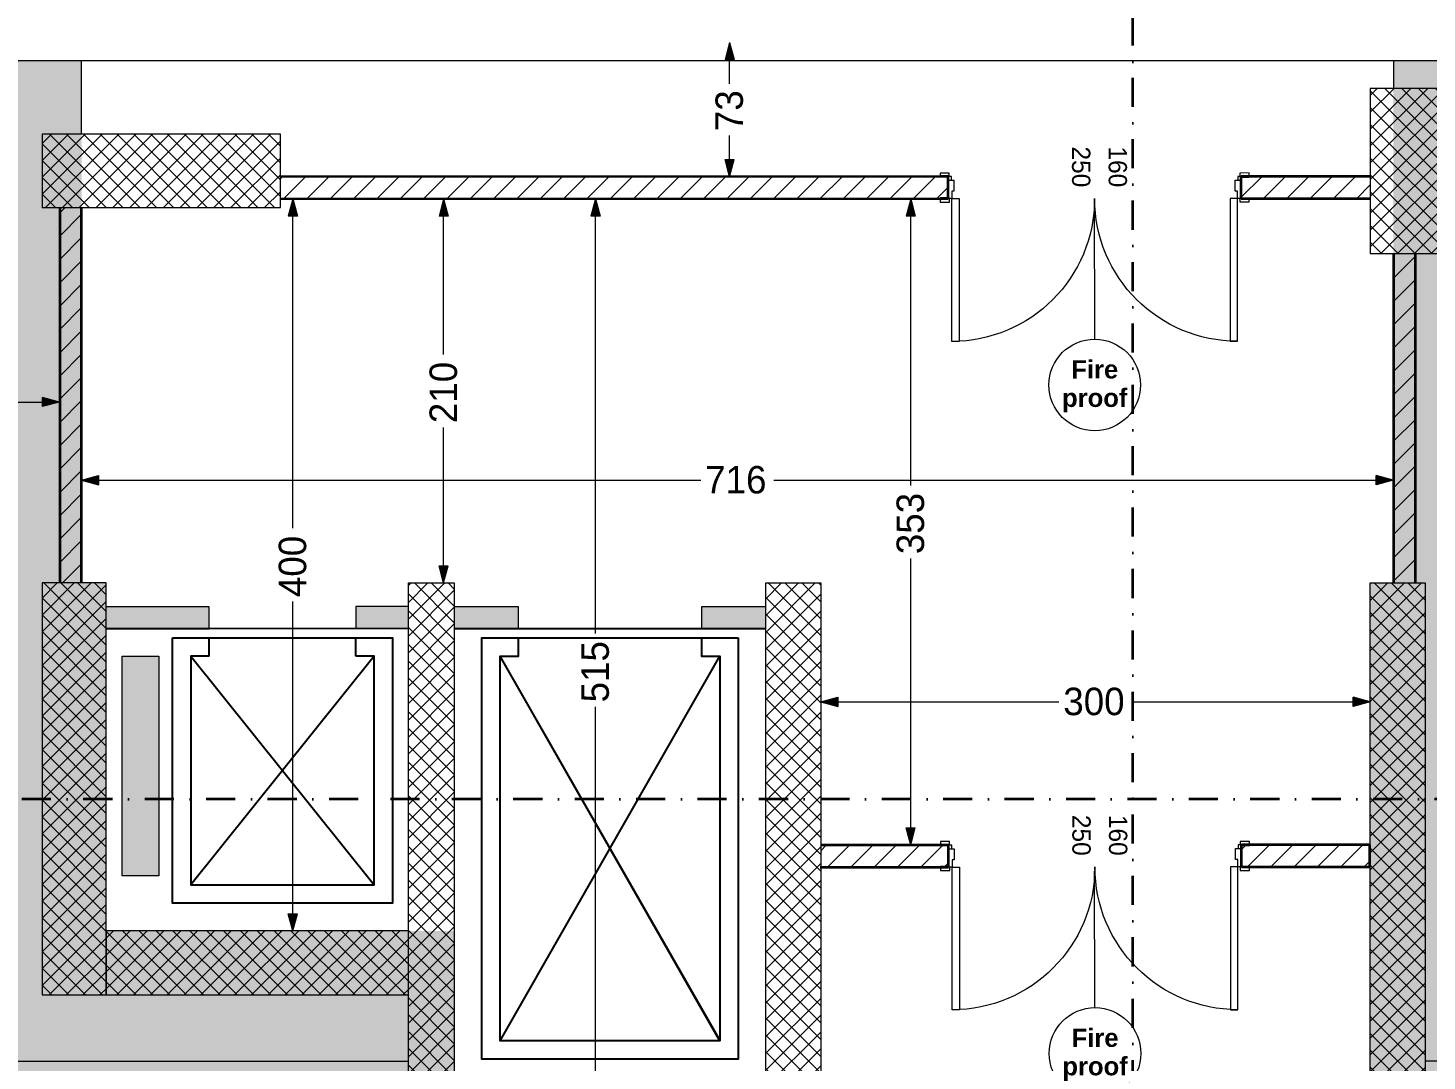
# Model space of a CAD drawing. Header units: millimetres. Extents: x 635850 to 824661, y -5878409 to -5774454.
# Drawn here: x 770508 to 778145, y -5803713 to -5798072 of the extents above; entities that cross this region are included whole.
import ezdxf

# ---------------------------------------------------------------- set-up
doc = ezdxf.new("R2010")
doc.units = ezdxf.units.MM
doc.header["$MEASUREMENT"] = 0
doc.linetypes.add('Dot & Dashed', pattern=[335.138881, 158.75, -88.194444, 0, -88.194437])
for name, color, linetype, lineweight, true_color in [('2D Drafting - General_Pen_No__241', 7, 'Continuous', 13, 0xe8e8e8), ('A - Ndertesa 5 - 2D Drafting - General_Pen_No__248', 7, 'Continuous', 13, 0xe8e8e8), ('A - Ndertesa 6 - Vijat e Bodrumit_Pen_No__82', 7, 'Continuous', 20, 0xaaaaaa), ('A - Ndertesa 7 - Fill Zone_Pen_No__102', 7, 'Continuous', 13, 0xcccccc), ('A - Ndertesa 7 - Murett_Pen_No__102', 7, 'Continuous', 13, 0xcccccc), ('A - Ndertesa 7 - Murett_Pen_No__88', 7, 'Continuous', 20, 0xfd4435), ('A - Ndertesa 7 - Ndertesa 4 - Dimensionimi Bazik_Pen_No__102', 7, 'Continuous', 13, 0xcccccc), ('A - Ndertesa 7 - Ndertesa 4 - Dimensionimi Bazik_Pen_No__82', 7, 'Continuous', 20, 0xaaaaaa), ('A - Situacioni_Pen_No__82', 7, 'Continuous', 20, 0xaaaaaa), ('ARCHICAD Door Markers_Pen_No__108', 7, 'Continuous', 13, 0xfd8379), ('ARCHICAD Doors_Pen_No__108', 7, 'Continuous', 13, 0xfd8379), ('Drawing & Figure_Pen_No__82', 7, 'Continuous', 20, 0xaaaaaa), ('Marker - Section_Pen_No__8', 7, 'Continuous', 35, 0xa80f02)]:
    doc.layers.add(name, color=color, linetype=linetype, lineweight=lineweight, true_color=true_color)
for name, color, linetype, lineweight in [('A - Ndertesa 5 - 2D Drafting - General_Pen_No__42', 8, 'Continuous', 25), ('A - Ndertesa 7 - Fill Zone_Pen_No__2', 8, 'Continuous', 15), ('A - Ndertesa 7 - Komunikimi Vertikal_Pen_No__42', 8, 'Continuous', 25), ('A - Ndertesa 7 - Murett_Pen_No__101', 252, 'Continuous', 13), ('A - Ndertesa 7 - Murett_Pen_No__22', 8, 'Continuous', 35), ('A - Ndertesa 7 - Shtyllat_Pen_No__1', 7, 'Continuous', 13), ('A - Ndertesa 7 - Shtyllat_Pen_No__101', 252, 'Continuous', 13)]:
    doc.layers.add(name, color=color, linetype=linetype, lineweight=lineweight)
for name, color, linetype in [('A - Ndertesa 7 - Murett', 7, 'Continuous'), ('A - Ndertesa 7 - Ndertesa 4 - Dimensionimi Bazik', 7, 'Continuous'), ('A - Ndertesa 7 - Shtyllat', 7, 'Continuous'), ('Marker - Section', 7, 'Continuous')]:
    doc.layers.add(name, color=color, linetype=linetype)
doc.styles.add('GENERATED_STYLE_1', font='GOTHIC.TTF')
doc.styles.add('GENERATED_STYLE_3', font='arial.ttf')
doc.dimstyles.new('GENERATED_STYLE__1', dxfattribs={"dimtxt": 150, "dimasz": 91.78744, "dimexe": 0.18, "dimexo": 0.0625, "dimgap": 0, "dimtad": 0, "dimdec": 0, "dimlfac": 0.1, "dimzin": 0, "dimdsep": 46, "dimtxsty": 'GENERATED_STYLE_1', "dimblk": 'ARROWHEAD_5', "dimblk1": 'ARROWHEAD_5', "dimblk2": 'ARROWHEAD_5', "dimcen": 0.09, "dimse1": 1, "dimse2": 1, "dimclrd": 256, "dimclre": 256, "dimclrt": 256, "dimadec": 0, "dimazin": 0, "dimtfac": 1, "dimtdec": 4, "dimtmove": 0, "dimatfit": 3, "dimfxl": 0, "dimtolj": 1, "dimtzin": 0, "dimarcsym": 0})
doc.dimstyles.new('GENERATED_STYLE__2', dxfattribs={"dimtxt": 150, "dimasz": 91.78744, "dimexe": 0.18, "dimexo": 0.0625, "dimgap": 0, "dimtad": 0, "dimtih": 1, "dimtoh": 1, "dimdec": 0, "dimlfac": 0.1, "dimzin": 0, "dimdsep": 46, "dimtxsty": 'GENERATED_STYLE_1', "dimblk": 'ARROWHEAD_5', "dimblk1": 'ARROWHEAD_5', "dimblk2": 'ARROWHEAD_5', "dimcen": 0.09, "dimse1": 1, "dimse2": 1, "dimclrd": 256, "dimclre": 256, "dimclrt": 256, "dimadec": 0, "dimazin": 0, "dimtfac": 1, "dimtdec": 4, "dimtmove": 0, "dimatfit": 3, "dimfxl": 0, "dimtolj": 1, "dimtzin": 0, "dimarcsym": 0})
pattern_1 = [(45, (664183.82, -5827429.525), (-63.63961, 63.63961), [])]
pattern_2 = [(45, (664183.82, -5827429.525), (-45.96194, 45.96194), []), (135, (664183.82, -5827429.525), (45.96194, 45.96194), [])]

# ---------------------------------------------------------------- blocks, each defined once
blk = doc.blocks.new('Wall_264', base_point=(778081.5, -5801351.4))
at = {"layer": 'A - Ndertesa 7 - Murett_Pen_No__88', "linetype": 'Continuous', "lineweight": 20, "true_color": 0xfd4435}
h = blk.add_hatch(dxfattribs=at)
h.set_pattern_fill('Masonry_Block', color=20, style=0, pattern_type=2)
h.set_pattern_definition(pattern_1)
h.paths.add_polyline_path([(777961.5, -5799302.4), (777961.5, -5801102.4), (778081.5, -5801102.4), (778081.5, -5799302.4)])
at = {"layer": 'A - Ndertesa 7 - Murett_Pen_No__22', "color": 8, "linetype": 'Continuous', "lineweight": 35, "flags": 128}
for points in [[(777961.5, -5799302.4), (777961.5, -5801102.4)], [(778081.5, -5801102.4), (778081.5, -5799302.4)]]:
    blk.add_lwpolyline(points, dxfattribs=at)
blk = doc.blocks.new('Wall_265', base_point=(770935, -5801352.4))
at = {"layer": 'A - Ndertesa 7 - Murett_Pen_No__102', "linetype": 'Continuous', "lineweight": 0, "true_color": 0xcccccc}
blk.add_hatch(color=254, dxfattribs=at).paths.add_polyline_path([(770935, -5801352.4), (771497.5, -5801352.4), (771497.5, -5801232.4), (770935, -5801232.4)])
at = {"layer": 'A - Ndertesa 7 - Murett_Pen_No__101', "color": 252, "linetype": 'Continuous', "lineweight": 13, "flags": 128}
for points in [[(771497.5, -5801232.4), (770935, -5801232.4)], [(771497.5, -5801352.4), (771497.5, -5801232.4)], [(770935, -5801352.4), (771497.5, -5801352.4)]]:
    blk.add_lwpolyline(points, dxfattribs=at)
blk = doc.blocks.new('Wall_266', base_point=(772585, -5801351.5))
at = {"layer": 'A - Ndertesa 7 - Murett_Pen_No__102', "linetype": 'Continuous', "lineweight": 0, "true_color": 0xcccccc}
blk.add_hatch(color=254, dxfattribs=at).paths.add_polyline_path([(772585, -5801231.5), (772297.5, -5801231.5), (772297.5, -5801351.5), (772585, -5801351.5)])
at = {"layer": 'A - Ndertesa 7 - Murett_Pen_No__101', "color": 252, "linetype": 'Continuous', "lineweight": 13, "flags": 128}
for points in [[(772585, -5801231.5), (772297.5, -5801231.5)], [(772297.5, -5801231.5), (772297.5, -5801351.5)], [(772297.5, -5801351.5), (772585, -5801351.5)]]:
    blk.add_lwpolyline(points, dxfattribs=at)
blk = doc.blocks.new('Wall_267', base_point=(772835, -5801352.4))
at = {"layer": 'A - Ndertesa 7 - Murett_Pen_No__102', "linetype": 'Continuous', "lineweight": 0, "true_color": 0xcccccc}
blk.add_hatch(color=254, dxfattribs=at).paths.add_polyline_path([(772835, -5801352.4), (773185, -5801352.4), (773185, -5801232.4), (772835, -5801232.4)])
at = {"layer": 'A - Ndertesa 7 - Murett_Pen_No__101', "color": 252, "linetype": 'Continuous', "lineweight": 13, "flags": 128}
for points in [[(773185, -5801232.4), (772835, -5801232.4)], [(773185, -5801352.4), (773185, -5801232.4)], [(772835, -5801352.4), (773185, -5801352.4)]]:
    blk.add_lwpolyline(points, dxfattribs=at)
blk = doc.blocks.new('Wall_268', base_point=(774535, -5801352.4))
at = {"layer": 'A - Ndertesa 7 - Murett_Pen_No__102', "linetype": 'Continuous', "lineweight": 0, "true_color": 0xcccccc}
blk.add_hatch(color=254, dxfattribs=at).paths.add_polyline_path([(774535, -5801232.4), (774184.9, -5801232.4), (774184.9, -5801352.4), (774535, -5801352.4)])
at = {"layer": 'A - Ndertesa 7 - Murett_Pen_No__101', "color": 252, "linetype": 'Continuous', "lineweight": 13, "flags": 128}
for points in [[(774535, -5801232.4), (774184.9, -5801232.4)], [(774184.9, -5801232.4), (774184.9, -5801352.4)], [(774184.9, -5801352.4), (774535, -5801352.4)]]:
    blk.add_lwpolyline(points, dxfattribs=at)
blk = doc.blocks.new('Wall_276', base_point=(770681.4, -5801105.9))
at = {"layer": 'A - Ndertesa 7 - Murett_Pen_No__88', "linetype": 'Continuous', "lineweight": 20, "true_color": 0xfd4435}
h = blk.add_hatch(dxfattribs=at)
h.set_pattern_fill('Masonry_Block', color=20, style=0, pattern_type=2)
h.set_pattern_definition(pattern_1)
h.paths.add_polyline_path([(770681.4, -5799052.3), (770681.4, -5801102.4), (770801.4, -5801102.4), (770801.4, -5799052.3)])
at = {"layer": 'A - Ndertesa 7 - Murett_Pen_No__22', "color": 8, "linetype": 'Continuous', "lineweight": 35, "flags": 128}
for points in [[(770681.4, -5799052.3), (770681.4, -5801102.4)], [(770801.4, -5801102.4), (770801.4, -5799052.3)]]:
    blk.add_lwpolyline(points, dxfattribs=at)
blk = doc.blocks.new('Column_265', base_point=(778135, -5798852.4))
at = {"layer": 'A - Ndertesa 7 - Shtyllat_Pen_No__101', "linetype": 'Continuous', "lineweight": 13}
h = blk.add_hatch(dxfattribs=at)
h.set_pattern_fill('Concrete_Block', color=252, style=0, pattern_type=2)
h.set_pattern_definition(pattern_2)
h.paths.add_polyline_path([(778435, -5798402.4), (777835, -5798402.4), (777835, -5799302.4), (778435, -5799302.4)])
at = {"layer": 'A - Ndertesa 7 - Shtyllat_Pen_No__1', "color": 7, "linetype": 'Continuous', "lineweight": 13, "flags": 128}
blk.add_lwpolyline([(778435, -5798402.4), (777835, -5798402.4), (777835, -5799302.4), (778435, -5799302.4)], close=True, dxfattribs=at)
blk = doc.blocks.new('Column_296', base_point=(771236, -5798852.3))
at = {"layer": 'A - Ndertesa 7 - Shtyllat_Pen_No__101', "linetype": 'Continuous', "lineweight": 13}
h = blk.add_hatch(dxfattribs=at)
h.set_pattern_fill('Concrete_Block', color=252, style=0, pattern_type=2)
h.set_pattern_definition(pattern_2)
h.paths.add_polyline_path([(770586, -5799052.3), (771886, -5799052.3), (771886, -5798652.3), (770586, -5798652.3)])
at = {"layer": 'A - Ndertesa 7 - Shtyllat_Pen_No__1', "color": 7, "linetype": 'Continuous', "lineweight": 13, "flags": 128}
blk.add_lwpolyline([(770586, -5799052.3), (771886, -5799052.3), (771886, -5798652.3), (770586, -5798652.3)], close=True, dxfattribs=at)
blk = doc.blocks.new('*D1761', base_point=(664183.8, -5827429.5))
at = {"layer": 'A - Ndertesa 7 - Ndertesa 4 - Dimensionimi Bazik_Pen_No__102', "linetype": 'Continuous', "lineweight": 13, "true_color": 0xcccccc}
for points in [[(768145, -5800114.4), (768238.3, -5800139.4), (768238.3, -5800089.4)], [(770680.4, -5800114.4), (770587.1, -5800089.4), (770587.1, -5800139.4)]]:
    blk.add_hatch(color=254, dxfattribs=at).paths.add_polyline_path(points)
at = {"layer": 'A - Ndertesa 7 - Ndertesa 4 - Dimensionimi Bazik_Pen_No__102', "color": 254, "linetype": 'Continuous', "lineweight": 13, "true_color": 0xcccccc}
for p, q in [((768145, -5800114.4), (768238.3, -5800089.4)), ((768145, -5800114.4), (768238.3, -5800139.4)), ((768238.3, -5800089.4), (768238.3, -5800139.4)), ((768238.3, -5800114.4), (769212.9, -5800114.4)), ((769612.5, -5800114.4), (770587.1, -5800114.4)), ((770587.1, -5800139.4), (770587.1, -5800089.4)), ((770680.4, -5800114.4), (770587.1, -5800089.4)), ((770680.4, -5800114.4), (770587.1, -5800139.4))]:
    blk.add_line(p, q, dxfattribs=at)
at = {"layer": 'A - Ndertesa 7 - Ndertesa 4 - Dimensionimi Bazik_Pen_No__82', "color": 253, "lineweight": 20, "true_color": 0xaaaaaa, "insert": (769236.9, -5800189.4), "char_height": 150, "attachment_point": 7, "style": 'GENERATED_STYLE_1'}
blk.add_mtext('\\A1;{\\pql;\\fCentury Gothic|b0|i0|c0|p34;254}', dxfattribs=at)
blk = doc.blocks.new('ARROWHEAD_5')
at = {"linetype": 'Continuous', "lineweight": 0}
blk.add_hatch(color=0, dxfattribs=at).paths.add_polyline_path([(-1, 0.2679), (0, 0), (-1, -0.2679)])
at = {"color": 0, "linetype": 'Continuous', "lineweight": 0}
blk.add_line((0, 0), (-1, 0), dxfattribs=at)
blk = doc.blocks.new('*D1762', base_point=(664183.8, -5827429.5))
at = {"layer": 'A - Ndertesa 7 - Ndertesa 4 - Dimensionimi Bazik_Pen_No__102', "linetype": 'Continuous', "lineweight": 13, "true_color": 0xcccccc}
for points in [[(770800.4, -5800540.7), (770893.7, -5800565.7), (770893.7, -5800515.7)], [(777960.4, -5800540.7), (777867.1, -5800515.7), (777867.1, -5800565.7)]]:
    blk.add_hatch(color=254, dxfattribs=at).paths.add_polyline_path(points)
at = {"layer": 'A - Ndertesa 7 - Ndertesa 4 - Dimensionimi Bazik_Pen_No__102', "color": 254, "linetype": 'Continuous', "lineweight": 13, "true_color": 0xcccccc}
for p, q in [((770800.4, -5800540.7), (770893.7, -5800515.7)), ((770893.7, -5800515.7), (770893.7, -5800565.7)), ((777867.1, -5800565.7), (777867.1, -5800515.7)), ((777960.4, -5800540.7), (777867.1, -5800515.7)), ((770800.4, -5800540.7), (770893.7, -5800565.7)), ((770893.7, -5800540.7), (774180.6, -5800540.7)), ((774580.2, -5800540.7), (777867.1, -5800540.7)), ((777960.4, -5800540.7), (777867.1, -5800565.7))]:
    blk.add_line(p, q, dxfattribs=at)
at = {"layer": 'A - Ndertesa 7 - Ndertesa 4 - Dimensionimi Bazik_Pen_No__82', "color": 253, "lineweight": 20, "true_color": 0xaaaaaa, "insert": (774204.6, -5800615.7), "char_height": 150, "attachment_point": 7, "style": 'GENERATED_STYLE_1'}
blk.add_mtext('\\A1;{\\pql;\\fCentury Gothic|b0|i0|c0|p34;716}', dxfattribs=at)
blk = doc.blocks.new('*D1763', base_point=(664183.8, -5827429.5))
at = {"layer": 'A - Ndertesa 7 - Ndertesa 4 - Dimensionimi Bazik_Pen_No__102', "linetype": 'Continuous', "lineweight": 13, "true_color": 0xcccccc}
for points in [[(774835, -5801751.5), (774928.3, -5801776.5), (774928.3, -5801726.5)], [(777835, -5801751.5), (777741.7, -5801726.5), (777741.7, -5801776.5)]]:
    blk.add_hatch(color=254, dxfattribs=at).paths.add_polyline_path(points)
at = {"layer": 'A - Ndertesa 7 - Ndertesa 4 - Dimensionimi Bazik_Pen_No__102', "color": 254, "linetype": 'Continuous', "lineweight": 13, "true_color": 0xcccccc}
for p, q in [((774835, -5801751.5), (774928.3, -5801726.5)), ((774928.3, -5801726.5), (774928.3, -5801776.5)), ((777741.7, -5801776.5), (777741.7, -5801726.5)), ((777835, -5801751.5), (777741.7, -5801726.5)), ((774835, -5801751.5), (774928.3, -5801776.5)), ((774928.3, -5801751.5), (776135.2, -5801751.5)), ((776534.8, -5801751.5), (777741.7, -5801751.5)), ((777835, -5801751.5), (777741.7, -5801776.5))]:
    blk.add_line(p, q, dxfattribs=at)
at = {"layer": 'A - Ndertesa 7 - Ndertesa 4 - Dimensionimi Bazik_Pen_No__82', "color": 253, "lineweight": 20, "true_color": 0xaaaaaa, "insert": (776159.2, -5801826.5), "char_height": 150, "attachment_point": 7, "style": 'GENERATED_STYLE_1'}
blk.add_mtext('\\A1;{\\pql;\\fCentury Gothic|b0|i0|c0|p34;300}', dxfattribs=at)
blk = doc.blocks.new('*D1764', base_point=(664183.8, -5827429.5))
at = {"layer": 'A - Ndertesa 7 - Ndertesa 4 - Dimensionimi Bazik_Pen_No__102', "linetype": 'Continuous', "lineweight": 13, "true_color": 0xcccccc}
for points in [[(774835, -5807251), (774928.3, -5807276), (774928.3, -5807226)], [(777835, -5807251), (777741.7, -5807226), (777741.7, -5807276)]]:
    blk.add_hatch(color=254, dxfattribs=at).paths.add_polyline_path(points)
at = {"layer": 'A - Ndertesa 7 - Ndertesa 4 - Dimensionimi Bazik_Pen_No__102', "color": 254, "linetype": 'Continuous', "lineweight": 13, "true_color": 0xcccccc}
for p, q in [((774835, -5807251), (774928.3, -5807226)), ((774928.3, -5807226), (774928.3, -5807276)), ((777741.7, -5807276), (777741.7, -5807226)), ((777835, -5807251), (777741.7, -5807226)), ((774835, -5807251), (774928.3, -5807276)), ((774928.3, -5807251), (776135.2, -5807251)), ((776534.8, -5807251), (777741.7, -5807251)), ((777835, -5807251), (777741.7, -5807276))]:
    blk.add_line(p, q, dxfattribs=at)
at = {"layer": 'A - Ndertesa 7 - Ndertesa 4 - Dimensionimi Bazik_Pen_No__82', "color": 253, "lineweight": 20, "true_color": 0xaaaaaa, "insert": (776159.2, -5807326), "char_height": 150, "attachment_point": 7, "style": 'GENERATED_STYLE_1'}
blk.add_mtext('\\A1;{\\pql;\\fCentury Gothic|b0|i0|c0|p34;300}', dxfattribs=at)
blk = doc.blocks.new('*D1765', base_point=(664183.8, -5827429.5))
at = {"layer": 'A - Ndertesa 7 - Ndertesa 4 - Dimensionimi Bazik_Pen_No__102', "linetype": 'Continuous', "lineweight": 13, "true_color": 0xcccccc}
for points in [[(772777.1, -5799005.3), (772752.1, -5799098.6), (772802.1, -5799098.6)], [(772777.1, -5801102.4), (772802.1, -5801009.1), (772752.1, -5801009.1)]]:
    blk.add_hatch(color=254, dxfattribs=at).paths.add_polyline_path(points)
at = {"layer": 'A - Ndertesa 7 - Ndertesa 4 - Dimensionimi Bazik_Pen_No__102', "color": 254, "linetype": 'Continuous', "lineweight": 13, "true_color": 0xcccccc}
for p, q in [((772777.1, -5799005.3), (772752.1, -5799098.6)), ((772777.1, -5799005.3), (772802.1, -5799098.6)), ((772802.1, -5799098.6), (772752.1, -5799098.6)), ((772777.1, -5799854), (772777.1, -5799098.6)), ((772777.1, -5801009.1), (772777.1, -5800253.6)), ((772752.1, -5801009.1), (772802.1, -5801009.1)), ((772777.1, -5801102.4), (772752.1, -5801009.1)), ((772777.1, -5801102.4), (772802.1, -5801009.1))]:
    blk.add_line(p, q, dxfattribs=at)
at = {"layer": 'A - Ndertesa 7 - Ndertesa 4 - Dimensionimi Bazik_Pen_No__82', "color": 253, "lineweight": 20, "true_color": 0xaaaaaa, "insert": (772852.1, -5800229.6), "char_height": 150, "attachment_point": 7, "rotation": 90, "style": 'GENERATED_STYLE_1'}
blk.add_mtext('\\A1;{\\pql;\\fCentury Gothic|b0|i0|c0|p34;210}', dxfattribs=at)
blk = doc.blocks.new('*D1766', base_point=(664183.8, -5827429.5))
at = {"layer": 'A - Ndertesa 7 - Ndertesa 4 - Dimensionimi Bazik_Pen_No__102', "linetype": 'Continuous', "lineweight": 13, "true_color": 0xcccccc}
for points in [[(771954, -5799005.3), (771929, -5799098.6), (771979, -5799098.6)], [(771954, -5803002.4), (771979, -5802909.1), (771929, -5802909.1)]]:
    blk.add_hatch(color=254, dxfattribs=at).paths.add_polyline_path(points)
at = {"layer": 'A - Ndertesa 7 - Ndertesa 4 - Dimensionimi Bazik_Pen_No__102', "color": 254, "linetype": 'Continuous', "lineweight": 13, "true_color": 0xcccccc}
for p, q in [((771954, -5799005.3), (771929, -5799098.6)), ((771954, -5799005.3), (771979, -5799098.6)), ((771979, -5799098.6), (771929, -5799098.6)), ((771954, -5800804), (771954, -5799098.6)), ((771954, -5802909.1), (771954, -5801203.6)), ((771929, -5802909.1), (771979, -5802909.1)), ((771954, -5803002.4), (771929, -5802909.1)), ((771954, -5803002.4), (771979, -5802909.1))]:
    blk.add_line(p, q, dxfattribs=at)
at = {"layer": 'A - Ndertesa 7 - Ndertesa 4 - Dimensionimi Bazik_Pen_No__82', "color": 253, "lineweight": 20, "true_color": 0xaaaaaa, "insert": (772029, -5801179.6), "char_height": 150, "attachment_point": 7, "rotation": 90, "style": 'GENERATED_STYLE_1'}
blk.add_mtext('\\A1;{\\pql;\\fCentury Gothic|b0|i0|c0|p34;400}', dxfattribs=at)
blk = doc.blocks.new('*D1767', base_point=(664183.8, -5827429.5))
at = {"layer": 'A - Ndertesa 7 - Ndertesa 4 - Dimensionimi Bazik_Pen_No__102', "linetype": 'Continuous', "lineweight": 13, "true_color": 0xcccccc}
for points in [[(773606, -5799005.3), (773581, -5799098.6), (773631, -5799098.6)], [(773606, -5804152.4), (773631, -5804059.1), (773581, -5804059.1)]]:
    blk.add_hatch(color=254, dxfattribs=at).paths.add_polyline_path(points)
at = {"layer": 'A - Ndertesa 7 - Ndertesa 4 - Dimensionimi Bazik_Pen_No__102', "color": 254, "linetype": 'Continuous', "lineweight": 13, "true_color": 0xcccccc}
for p, q in [((773606, -5799005.3), (773581, -5799098.6)), ((773606, -5799005.3), (773631, -5799098.6)), ((773631, -5799098.6), (773581, -5799098.6)), ((773606, -5801379), (773606, -5799098.6)), ((773606, -5804059.1), (773606, -5801778.6)), ((773581, -5804059.1), (773631, -5804059.1)), ((773606, -5804152.4), (773581, -5804059.1)), ((773606, -5804152.4), (773631, -5804059.1))]:
    blk.add_line(p, q, dxfattribs=at)
at = {"layer": 'A - Ndertesa 7 - Ndertesa 4 - Dimensionimi Bazik_Pen_No__82', "color": 253, "lineweight": 20, "true_color": 0xaaaaaa, "insert": (773681, -5801754.6), "char_height": 150, "attachment_point": 7, "rotation": 90, "style": 'GENERATED_STYLE_1'}
blk.add_mtext('\\A1;{\\pql;\\fCentury Gothic|b0|i0|c0|p34;515}', dxfattribs=at)
blk = doc.blocks.new('*D1768', base_point=(664183.8, -5827429.5))
at = {"layer": 'A - Ndertesa 7 - Ndertesa 4 - Dimensionimi Bazik_Pen_No__102', "linetype": 'Continuous', "lineweight": 13, "true_color": 0xcccccc}
for points in [[(775326.3, -5799005.3), (775301.3, -5799098.6), (775351.3, -5799098.6)], [(775326.3, -5802533.5), (775351.3, -5802440.2), (775301.3, -5802440.2)]]:
    blk.add_hatch(color=254, dxfattribs=at).paths.add_polyline_path(points)
at = {"layer": 'A - Ndertesa 7 - Ndertesa 4 - Dimensionimi Bazik_Pen_No__102', "color": 254, "linetype": 'Continuous', "lineweight": 13, "true_color": 0xcccccc}
for p, q in [((775326.3, -5799005.3), (775301.3, -5799098.6)), ((775326.3, -5799005.3), (775351.3, -5799098.6)), ((775351.3, -5799098.6), (775301.3, -5799098.6)), ((775326.3, -5800569.6), (775326.3, -5799098.6)), ((775326.3, -5802440.2), (775326.3, -5800969.2)), ((775301.3, -5802440.2), (775351.3, -5802440.2)), ((775326.3, -5802533.5), (775301.3, -5802440.2)), ((775326.3, -5802533.5), (775351.3, -5802440.2))]:
    blk.add_line(p, q, dxfattribs=at)
at = {"layer": 'A - Ndertesa 7 - Ndertesa 4 - Dimensionimi Bazik_Pen_No__82', "color": 253, "lineweight": 20, "true_color": 0xaaaaaa, "insert": (775401.3, -5800945.2), "char_height": 150, "attachment_point": 7, "rotation": 90, "style": 'GENERATED_STYLE_1'}
blk.add_mtext('\\A1;{\\pql;\\fCentury Gothic|b0|i0|c0|p34;353}', dxfattribs=at)
blk = doc.blocks.new('*D1769', base_point=(664183.8, -5827429.5))
at = {"layer": 'A - Ndertesa 7 - Ndertesa 4 - Dimensionimi Bazik_Pen_No__102', "linetype": 'Continuous', "lineweight": 13, "true_color": 0xcccccc}
for points in [[(774337.9, -5798151.4), (774312.9, -5798244.7), (774362.9, -5798244.7)], [(774337.9, -5798884), (774362.9, -5798790.7), (774312.9, -5798790.7)]]:
    blk.add_hatch(color=254, dxfattribs=at).paths.add_polyline_path(points)
at = {"layer": 'A - Ndertesa 7 - Ndertesa 4 - Dimensionimi Bazik_Pen_No__102', "color": 254, "linetype": 'Continuous', "lineweight": 13, "true_color": 0xcccccc}
for p, q in [((774337.9, -5798151.4), (774312.9, -5798244.7)), ((774337.9, -5798151.4), (774362.9, -5798244.7)), ((774362.9, -5798244.7), (774312.9, -5798244.7)), ((774337.9, -5798376.5), (774337.9, -5798244.7)), ((774337.9, -5798790.7), (774337.9, -5798658.9)), ((774312.9, -5798790.7), (774362.9, -5798790.7)), ((774337.9, -5798884), (774312.9, -5798790.7)), ((774337.9, -5798884), (774362.9, -5798790.7))]:
    blk.add_line(p, q, dxfattribs=at)
at = {"layer": 'A - Ndertesa 7 - Ndertesa 4 - Dimensionimi Bazik_Pen_No__82', "color": 253, "lineweight": 20, "true_color": 0xaaaaaa, "insert": (774412.9, -5798634.9), "char_height": 150, "attachment_point": 7, "rotation": 90, "style": 'GENERATED_STYLE_1'}
blk.add_mtext('\\A1;{\\pql;\\fCentury Gothic|b0|i0|c0|p34;73}', dxfattribs=at)
blk = doc.blocks.new('Metal Double Door 25_3')
at = {"layer": 'ARCHICAD Doors_Pen_No__108', "color": 11, "linetype": 'Continuous', "lineweight": 13, "true_color": 0xfd8379}
for p, q in [((-780, 780), (-780, 0)), ((-740, 780), (-780, 780)), ((-740, 0), (-740, 780)), ((740, 0), (740, 780)), ((740, 780), (780, 780)), ((780, 780), (780, 0)), ((-843, 0), (-843, 19)), ((-843, 19), (-793, 19)), ((-793, 0), (-843, 0)), ((-800, 0), (-843, 0)), ((-800, 0), (-843, 0)), ((-780, 0), (-800, 0)), ((-800, 0), (-800, -100)), ((-800, 0), (-800, -100)), ((-800, 0), (-800, -100)), ((-793, 19), (-793, 0)), ((-780, -40), (-780, 0)), ((-780, 0), (-740, 0)), ((780, 0), (740, 0)), ((800, 0), (780, 0)), ((780, 0), (780, -40)), ((793, 19), (843, 19)), ((793, 0), (793, 19)), ((843, 0), (793, 0)), ((800, -100), (800, 0)), ((800, 0), (800, -100)), ((800, 0), (800, -100)), ((800, 0), (843, 0)), ((800, 0), (843, 0)), ((843, 19), (843, 0)), ((-768, -40), (-780, -40)), ((-768, -100), (-768, -40)), ((780, -40), (768, -40)), ((768, -40), (768, -100)), ((-843, -139), (-843, -120)), ((-843, -120), (-793, -120)), ((-800, -120), (-843, -120)), ((-800, -120), (-843, -120)), ((-793, -139), (-843, -139)), ((-800, -120), (-800, -100)), ((-800, -100), (-781, -100)), ((-800, -100), (-768, -100)), ((-800, -100), (-800, -120)), ((-800, -100), (-800, -120)), ((-781, -120), (-800, -120)), ((-793, -120), (-793, -139)), ((-781, -100), (-781, -120)), ((768, -100), (800, -100)), ((781, -120), (781, -100)), ((781, -100), (800, -100)), ((800, -120), (781, -120)), ((793, -120), (843, -120)), ((793, -139), (793, -120)), ((843, -139), (793, -139)), ((800, -100), (800, -120)), ((800, -100), (800, -120)), ((800, -100), (800, -120)), ((800, -120), (843, -120)), ((800, -120), (843, -120)), ((843, -120), (843, -139))]:
    blk.add_line(p, q, dxfattribs=at)
for centre, start, end in [((-780, 0), 0, 90), ((780, 0), 90, 180)]:
    blk.add_arc(centre, 780, start, end, dxfattribs=at)
blk = doc.blocks.new('D Marker 25_25')
at = {"layer": 'ARCHICAD Door Markers_Pen_No__108', "color": 11, "lineweight": 13, "true_color": 0xfd8379, "char_height": 100, "attachment_point": 7, "rotation": 90, "style": 'GENERATED_STYLE_1'}
for s, insert in [('\\A1;{\\pql;\\pt0;\\fCentury Gothic|b0|i0|c0|p34;\\c16764108;160\\fCentury Gothic|b0|i0|c0|p34;\\A1{\\H.66x;\\S^  ;}\\fCentury Gothic|b0|i0|c0|p34;\\fCentury Gothic|b0|i0|c0|p34;}', (-47.5, -284.4)), ('\\A1;{\\pql;\\pt0;\\fCentury Gothic|b0|i0|c0|p34;\\c16764108;250\\fCentury Gothic|b0|i0|c0|p34;\\A1{\\H.66x;\\S^  ;}\\fCentury Gothic|b0|i0|c0|p34;\\fCentury Gothic|b0|i0|c0|p34;}', (152.5, -284.4))]:
    blk.add_mtext(s, dxfattribs=dict(at, insert=insert))
blk = doc.blocks.new('Wall_435', base_point=(777832.1, -5802532.4))
at = {"layer": 'A - Ndertesa 7 - Murett_Pen_No__88', "linetype": 'Continuous', "lineweight": 20, "true_color": 0xfd4435}
h = blk.add_hatch(dxfattribs=at)
h.set_pattern_fill('Masonry_Block', color=20, style=0, pattern_type=2)
h.set_pattern_definition(pattern_1)
h.paths.add_polyline_path([(774835, -5802533.8), (774835, -5802653.8), (775532.1, -5802653.5), (775532.1, -5802533.5)])
h = blk.add_hatch(dxfattribs=at)
h.set_pattern_fill('Masonry_Block', color=20, style=0, pattern_type=2)
h.set_pattern_definition(pattern_1)
h.paths.add_polyline_path([(777832.1, -5802532.4), (777132.1, -5802532.7), (777132.1, -5802652.7), (777832.1, -5802652.4)])
at = {"layer": 'A - Ndertesa 7 - Murett_Pen_No__22', "color": 8, "linetype": 'Continuous', "lineweight": 35}
for p, q in [((775532.1, -5802533.5), (775489.1, -5802533.5)), ((775532.1, -5802553.5), (775532.1, -5802533.5)), ((775532.1, -5802653.5), (775532.1, -5802553.5)), ((777132.1, -5802532.7), (777175.1, -5802532.7)), ((777132.1, -5802552.7), (777132.1, -5802532.7)), ((777132.1, -5802652.7), (777132.1, -5802552.7)), ((775532.1, -5802653.5), (775489.1, -5802653.5)), ((777132.1, -5802652.7), (777175.1, -5802652.7))]:
    blk.add_line(p, q, dxfattribs=at)
at = {"layer": 'A - Ndertesa 7 - Murett_Pen_No__22', "color": 8, "linetype": 'Continuous', "lineweight": 35, "flags": 128}
for points in [[(775532.1, -5802533.5), (774835, -5802533.8)], [(777832.1, -5802532.4), (777132.1, -5802532.7)], [(777832.1, -5802652.4), (777832.1, -5802532.4)], [(774832.1, -5802653.9), (775532.1, -5802653.5)], [(777132.1, -5802652.7), (777832.1, -5802652.4)]]:
    blk.add_lwpolyline(points, dxfattribs=at)
at = {"layer": 'ARCHICAD Door Markers_Pen_No__108', "color": 11, "lineweight": 13, "true_color": 0xfd8379, "rotation": 180.0282829311247}
blk.add_blockref('D Marker 25_25', (776332.1, -5802653.1), dxfattribs=at)
at = {"layer": 'ARCHICAD Doors_Pen_No__108', "color": 11, "linetype": 'Continuous', "lineweight": 13, "true_color": 0xfd8379, "xscale": -1, "zscale": 1000, "rotation": 180.0282829311247}
blk.add_blockref('Metal Double Door 25_3', (776332.1, -5802653.1), dxfattribs=at)
blk = doc.blocks.new('Wall_436', base_point=(778081.5, -5798882.2))
at = {"layer": 'A - Ndertesa 7 - Murett_Pen_No__88', "linetype": 'Continuous', "lineweight": 20, "true_color": 0xfd4435}
h = blk.add_hatch(dxfattribs=at)
h.set_pattern_fill('Masonry_Block', color=20, style=0, pattern_type=2)
h.set_pattern_definition(pattern_1)
h.paths.add_polyline_path([(771886, -5798885.2), (771886, -5799005.2), (775530.3, -5799003.5), (775530.3, -5798883.5)])
h = blk.add_hatch(dxfattribs=at)
h.set_pattern_fill('Masonry_Block', color=20, style=0, pattern_type=2)
h.set_pattern_definition(pattern_1)
h.paths.add_polyline_path([(777835, -5798882.3), (777130.3, -5798882.7), (777130.3, -5799002.7), (777835, -5799002.3)])
at = {"layer": 'A - Ndertesa 7 - Murett_Pen_No__22', "color": 8, "linetype": 'Continuous', "lineweight": 35}
for p, q in [((775530.3, -5798883.5), (775487.3, -5798883.5)), ((775530.3, -5798903.5), (775530.3, -5798883.5)), ((775530.3, -5799003.5), (775530.3, -5798903.5)), ((777130.3, -5798882.7), (777173.3, -5798882.6)), ((777130.3, -5798902.7), (777130.3, -5798882.7)), ((777130.3, -5799002.7), (777130.3, -5798902.7)), ((775530.3, -5799003.5), (775487.3, -5799003.5)), ((777130.3, -5799002.7), (777173.3, -5799002.6))]:
    blk.add_line(p, q, dxfattribs=at)
at = {"layer": 'A - Ndertesa 7 - Murett_Pen_No__22', "color": 8, "linetype": 'Continuous', "lineweight": 35, "flags": 128}
for points in [[(775530.3, -5798883.5), (771886, -5798885.2)], [(777835, -5798882.3), (777130.3, -5798882.7)], [(771886, -5799005.2), (775530.3, -5799003.5)], [(777130.3, -5799002.7), (777835, -5799002.3)]]:
    blk.add_lwpolyline(points, dxfattribs=at)
at = {"layer": 'ARCHICAD Door Markers_Pen_No__108', "color": 11, "lineweight": 13, "true_color": 0xfd8379, "rotation": 180.0282829311248}
blk.add_blockref('D Marker 25_25', (776330.3, -5799003.1), dxfattribs=at)
at = {"layer": 'ARCHICAD Doors_Pen_No__108', "color": 11, "linetype": 'Continuous', "lineweight": 13, "true_color": 0xfd8379, "xscale": -1, "zscale": 1000, "rotation": 180.0282829311248}
blk.add_blockref('Metal Double Door 25_3', (776330.3, -5799003.1), dxfattribs=at)
blk = doc.blocks.new('Column_539', base_point=(771760, -5803177.4))
at = {"layer": 'A - Ndertesa 7 - Shtyllat_Pen_No__101', "linetype": 'Continuous', "lineweight": 13}
h = blk.add_hatch(dxfattribs=at)
h.set_pattern_fill('Concrete_Block', color=252, style=0, pattern_type=2)
h.set_pattern_definition(pattern_2)
h.paths.add_polyline_path([(772585, -5803352.4), (772585, -5803002.4), (770935, -5803002.4), (770935, -5803352.4)])
at = {"layer": 'A - Ndertesa 7 - Shtyllat_Pen_No__1', "color": 7, "linetype": 'Continuous', "lineweight": 13, "flags": 128}
blk.add_lwpolyline([(772585, -5803352.4), (772585, -5803002.4), (770935, -5803002.4), (770935, -5803352.4)], close=True, dxfattribs=at)
blk = doc.blocks.new('Column_541', base_point=(777985, -5804752.4))
at = {"layer": 'A - Ndertesa 7 - Shtyllat_Pen_No__101', "linetype": 'Continuous', "lineweight": 13}
h = blk.add_hatch(dxfattribs=at)
h.set_pattern_fill('Concrete_Block', color=252, style=0, pattern_type=2)
h.set_pattern_definition(pattern_2)
h.paths.add_polyline_path([(778135, -5808402.4), (778135, -5801102.4), (777835, -5801102.4), (777835, -5808402.4)])
at = {"layer": 'A - Ndertesa 7 - Shtyllat_Pen_No__1', "color": 7, "linetype": 'Continuous', "lineweight": 13, "flags": 128}
blk.add_lwpolyline([(778135, -5808402.4), (777835, -5808402.4), (777835, -5801102.4), (778135, -5801102.4)], close=True, dxfattribs=at)
blk = doc.blocks.new('Column_542', base_point=(772710, -5802802.4))
at = {"layer": 'A - Ndertesa 7 - Shtyllat_Pen_No__101', "linetype": 'Continuous', "lineweight": 13}
h = blk.add_hatch(dxfattribs=at)
h.set_pattern_fill('Concrete_Block', color=252, style=0, pattern_type=2)
h.set_pattern_definition(pattern_2)
h.paths.add_polyline_path([(772835, -5804502.4), (772835, -5801102.4), (772585, -5801102.4), (772585, -5804502.4)])
at = {"layer": 'A - Ndertesa 7 - Shtyllat_Pen_No__1', "color": 7, "linetype": 'Continuous', "lineweight": 13, "flags": 128}
blk.add_lwpolyline([(772835, -5804502.4), (772585, -5804502.4), (772585, -5801102.4), (772835, -5801102.4)], close=True, dxfattribs=at)
blk = doc.blocks.new('Column_543', base_point=(770760, -5802227.4))
at = {"layer": 'A - Ndertesa 7 - Shtyllat_Pen_No__101', "linetype": 'Continuous', "lineweight": 13}
h = blk.add_hatch(dxfattribs=at)
h.set_pattern_fill('Concrete_Block', color=252, style=0, pattern_type=2)
h.set_pattern_definition(pattern_2)
h.paths.add_polyline_path([(770585, -5803352.4), (770935, -5803352.4), (770935, -5801102.4), (770585, -5801102.4)])
at = {"layer": 'A - Ndertesa 7 - Shtyllat_Pen_No__1', "color": 7, "linetype": 'Continuous', "lineweight": 13, "flags": 128}
blk.add_lwpolyline([(770585, -5803352.4), (770935, -5803352.4), (770935, -5801102.4), (770585, -5801102.4)], close=True, dxfattribs=at)
blk = doc.blocks.new('Column_544', base_point=(774685, -5804752.4))
at = {"layer": 'A - Ndertesa 7 - Shtyllat_Pen_No__101', "linetype": 'Continuous', "lineweight": 13}
h = blk.add_hatch(dxfattribs=at)
h.set_pattern_fill('Concrete_Block', color=252, style=0, pattern_type=2)
h.set_pattern_definition(pattern_2)
h.paths.add_polyline_path([(774835, -5808402.4), (774835, -5801102.4), (774535, -5801102.4), (774535, -5808402.4)])
at = {"layer": 'A - Ndertesa 7 - Shtyllat_Pen_No__1', "color": 7, "linetype": 'Continuous', "lineweight": 13, "flags": 128}
blk.add_lwpolyline([(774835, -5808402.4), (774535, -5808402.4), (774535, -5801102.4), (774835, -5801102.4)], close=True, dxfattribs=at)
blk = doc.blocks.new('Cutting Plane_14', base_point=(776538.8, -5811777.1))
at = {"layer": 'Marker - Section_Pen_No__8', "color": 14, "linetype": 'Dot & Dashed', "lineweight": 35, "true_color": 0xa80f02}
blk.add_line((776538.8, -5811577.1), (776538.8, -5789575.3), dxfattribs=at)
blk = doc.blocks.new('Cutting Plane_15', base_point=(787595.9, -5802282.4))
at = {"layer": 'Marker - Section_Pen_No__8', "color": 14, "linetype": 'Dot & Dashed', "lineweight": 35, "true_color": 0xa80f02}
blk.add_line((787395.9, -5802282.4), (749756.5, -5802282.4), dxfattribs=at)

msp = doc.modelspace()

# ---------------------------------------------------------------- hatches: boundary and pattern name
at = {"layer": '2D Drafting - General_Pen_No__241', "linetype": 'Continuous', "lineweight": 0, "true_color": 0xf9f9f9}
msp.add_hatch(color=7, dxfattribs=at).paths.add_polyline_path([(760844.8, -5798402.3), (760844.8, -5809201.4, 0.414213), (760918, -5809274.6), (767554.2, -5809274.6), (770619.5, -5809274.6), (784031.6, -5809274.6, 0.198912), (785655, -5808602.2), (785655, -5798251.5), (777961.5, -5798251.2), (777961.5, -5801102.4), (777835, -5801102.4), (777835, -5808152.4), (774835, -5808152.4), (774835, -5804152.4), (772835, -5804152.4), (772835, -5803002.4), (770935, -5803002.4), (770935, -5801102.4), (770801.4, -5801102.4), (770801.4, -5799052.3), (770801.4, -5798251.4), (760995.7, -5798251.4, 0.414214)])
at = {"layer": 'A - Ndertesa 7 - Fill Zone_Pen_No__102', "linetype": 'Continuous', "lineweight": 0, "true_color": 0xe5e5e5}
msp.add_hatch(color=254, dxfattribs=at).paths.add_polyline_path([(771222.5, -5801502.4), (771222.5, -5802702.4), (771022.5, -5802702.4), (771022.5, -5801502.4)])

# ---------------------------------------------------------------- linework, layer by layer
at = {"layer": 'A - Ndertesa 5 - 2D Drafting - General_Pen_No__248', "color": 254, "linetype": 'Continuous', "lineweight": 13, "true_color": 0xe8e8e8}
for p, q in [((776330.7, -5799771.3), (776330.3, -5799003.1)), ((776330.7, -5803421.4), (776330.3, -5802677))]:
    msp.add_line(p, q, dxfattribs=at)
for centre in [(776330.8, -5800021.3), (776332.6, -5803671.4)]:
    msp.add_circle(centre, 250, dxfattribs=at)
at = {"layer": 'A - Ndertesa 5 - 2D Drafting - General_Pen_No__42', "color": 8, "linetype": 'Continuous', "lineweight": 25, "flags": 128}
msp.add_lwpolyline([(774385, -5801402.4), (774385, -5803702.4), (772985, -5803702.4), (772985, -5801402.4)], close=True, dxfattribs=at)
for points in [[(774185, -5801402.4), (774185, -5801502.4), (774285, -5801502.4), (774285, -5803602.4), (773085, -5803602.4), (773085, -5801502.4), (773185, -5801502.4), (773185, -5801402.4)], [(774286.1, -5803601.7), (773085, -5801502.3)], [(773085, -5803602.4), (774285, -5801502.4)], [(774285, -5803602.4), (773085, -5801502.4)]]:
    msp.add_lwpolyline(points, dxfattribs=at)
at = {"layer": 'A - Ndertesa 6 - Vijat e Bodrumit_Pen_No__82', "color": 253, "linetype": 'Continuous', "lineweight": 20, "true_color": 0xaaaaaa}
msp.add_line((760844.8, -5803713), (772585, -5803713), dxfattribs=at)
at = {"layer": 'A - Ndertesa 7 - Fill Zone_Pen_No__2', "color": 8, "linetype": 'Continuous', "lineweight": 15, "flags": 128}
msp.add_lwpolyline([(771222.5, -5801502.4), (771222.5, -5802702.4), (771022.5, -5802702.4), (771022.5, -5801502.4)], close=True, dxfattribs=at)
at = {"layer": 'A - Ndertesa 7 - Komunikimi Vertikal_Pen_No__42', "color": 8, "linetype": 'Continuous', "lineweight": 25}
for p, q in [((771397.5, -5801501.5), (772397.5, -5802751.5)), ((772397.5, -5801501.5), (771397.5, -5802751.5))]:
    msp.add_line(p, q, dxfattribs=at)
at = {"layer": 'A - Ndertesa 7 - Komunikimi Vertikal_Pen_No__42', "color": 8, "linetype": 'Continuous', "lineweight": 25, "flags": 128}
for points in [[(772585, -5801351.5), (770935, -5801352.4)], [(774535, -5801352.4), (772835, -5801352.4)], [(771497.5, -5801502.3), (771497.5, -5801402.3)], [(772297.5, -5801502.3), (772297.5, -5801402.3)], [(771497.5, -5801501.5), (771397.5, -5801501.5), (771397.5, -5802751.5), (772397.5, -5802751.5), (772397.5, -5801501.5), (772297.5, -5801501.5)]]:
    msp.add_lwpolyline(points, dxfattribs=at)
msp.add_lwpolyline([(771297.5, -5801401.5), (772497.5, -5801401.5), (772497.5, -5802851.5), (771297.5, -5802851.5)], close=True, dxfattribs=at)
at = {"layer": 'A - Situacioni_Pen_No__82', "color": 253, "linetype": 'Continuous', "lineweight": 20, "true_color": 0xaaaaaa, "flags": 128}
for points in [[(785155, -5798251.4), (761444.8, -5798251.4)], [(770800.3, -5798652.3), (770801.4, -5798251.4)], [(777961.5, -5798252), (777961.5, -5798402.3)]]:
    msp.add_lwpolyline(points, dxfattribs=at)
at = {"layer": 'Drawing & Figure_Pen_No__82', "color": 253, "linetype": 'Continuous', "lineweight": 20, "true_color": 0xaaaaaa, "flags": 128}
msp.add_lwpolyline([(784193.1, -5803713), (778135, -5803713)], dxfattribs=at)

# ---------------------------------------------------------------- block references
at = {"layer": 'A - Ndertesa 7 - Murett', "color": 8, "lineweight": 35}
for name, p in [('Wall_436', (778081.5, -5798882.2)), ('Wall_276', (770681.4, -5801105.9)), ('Wall_264', (778081.5, -5801351.4)), ('Wall_435', (777832.1, -5802532.4))]:
    msp.add_blockref(name, p, dxfattribs=at)
at = {"layer": 'A - Ndertesa 7 - Murett', "color": 252, "lineweight": 13}
for name, p in [('Wall_265', (770935, -5801352.4)), ('Wall_266', (772585, -5801351.5)), ('Wall_267', (772835, -5801352.4)), ('Wall_268', (774535, -5801352.4))]:
    msp.add_blockref(name, p, dxfattribs=at)
at = {"layer": 'A - Ndertesa 7 - Shtyllat', "color": 7, "lineweight": 13}
for name, p in [('Column_265', (778135, -5798852.4)), ('Column_296', (771236, -5798852.3)), ('Column_543', (770760, -5802227.4)), ('Column_542', (772710, -5802802.4)), ('Column_544', (774685, -5804752.4)), ('Column_541', (777985, -5804752.4)), ('Column_539', (771760, -5803177.4))]:
    msp.add_blockref(name, p, dxfattribs=at)
at = {"layer": 'Marker - Section', "color": 14, "lineweight": 35, "true_color": 0xa80f02}
for name, p in [('Cutting Plane_14', (776538.8, -5811777.1)), ('Cutting Plane_15', (787595.9, -5802282.4))]:
    msp.add_blockref(name, p, dxfattribs=at)

# ---------------------------------------------------------------- texts
at = {"layer": 'A - Ndertesa 5 - 2D Drafting - General_Pen_No__248', "color": 254, "linetype": 'Continuous', "lineweight": 13, "true_color": 0xe8e8e8, "char_height": 100, "attachment_point": 8, "rotation": 0.02828, "line_spacing_factor": 0.931598, "style": 'GENERATED_STYLE_3'}
for insert in [(776330.9, -5800171.3), (776332.7, -5803821.3)]:
    msp.add_mtext('\\A1;{\\pqc;\\fArial|b1|i0|c0|p34;Fire\\P\\pqc;\\fArial|b1|i0|c0|p34;proof}', dxfattribs=dict(at, insert=insert))

# ---------------------------------------------------------------- dimensions: what is measured, and where the dimension line sits
at = {"layer": 'A - Ndertesa 7 - Ndertesa 4 - Dimensionimi Bazik', "color": 254, "linetype": 'Continuous', "lineweight": 13, "true_color": 0xcccccc}
for base, p1, p2, picture, middle in [((774337.9, -5798151.4), (774326.1, -5798884), (770081.6, -5798151.4), '*D1769', (774337.9, -5798520.6)), ((771954, -5799005.3), (770935, -5803002.4), (771785, -5799005.3), '*D1766', (771954, -5801008.1)), ((772777.1, -5799005.3), (772835, -5801102.4), (771785, -5799005.3), '*D1765', (772777.1, -5800058.1)), ((773606, -5799005.3), (772835, -5804152.4), (771785, -5799005.3), '*D1767', (773606, -5801583.1)), ((775326.3, -5799005.3), (775532.1, -5802533.5), (771785, -5799005.3), '*D1768', (775326.3, -5800773.6))]:
    dim = msp.add_linear_dim(base=base, p1=p1, p2=p2, angle=90, dimstyle='GENERATED_STYLE__1', dxfattribs=at)
    dim.commit()
    dim.dimension.update_dxf_attribs({"geometry": picture, "text_midpoint": middle, "dimtype": 160, "text_rotation": 90})
for base, p1, p2, picture, middle in [((770680.4, -5800114.4), (768145, -5803713), (770680.4, -5799052.3), '*D1761', (769408.4, -5800114.4)), ((777960.4, -5800540.7), (770800.4, -5799052.3), (777960.4, -5799052.3), '*D1762', (774376.1, -5800540.7)), ((777835, -5801751.5), (774835, -5801102.4), (777835, -5801102.4), '*D1763', (776330.7, -5801751.5)), ((777835, -5807251), (774835, -5801102.4), (777835, -5801102.4), '*D1764', (776330.7, -5807251))]:
    dim = msp.add_linear_dim(base=base, p1=p1, p2=p2, dimstyle='GENERATED_STYLE__2', dxfattribs=at)
    dim.commit()
    dim.dimension.update_dxf_attribs({"geometry": picture, "text_midpoint": middle, "dimtype": 160})

doc.saveas('drawing.dxf')
